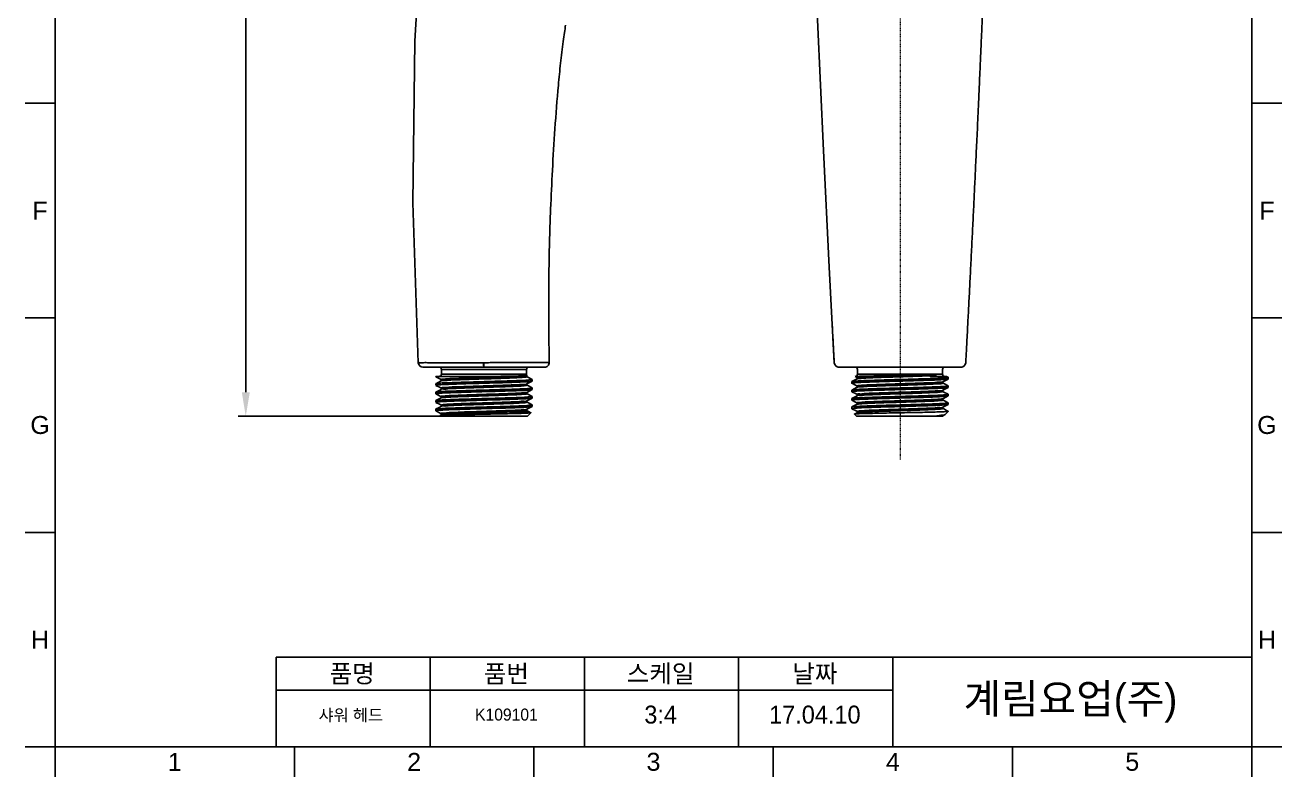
# Model space of a CAD drawing. Header units: millimetres. Extents: x 3631 to 3841, y 294 to 591.
# Drawn here: x 3630.6 to 3840.6, y 293.5 to 419.2 of the extents above; entities that cross this region are included whole.
import ezdxf

# ---------------------------------------------------------------- set-up
doc = ezdxf.new("R2010")
doc.units = ezdxf.units.MM
doc.header["$LTSCALE"] = 0.1
doc.linetypes.add('CENTER', pattern=[0.6, 0.375, -0.075, 0.075, -0.075])
doc.linetypes.add('CENTERX2', pattern=[101.6, 63.5, -12.7, 12.7, -12.7])
for name, color, linetype in [('DIM', 3, 'Continuous'), ('FORM', 7, 'Continuous'), ('HP66100-001', 7, 'Continuous'), ('HP66100-002', 7, 'Continuous'), ('TEXT', 2, 'Continuous')]:
    doc.layers.add(name, color=color, linetype=linetype)
doc.styles.get("Standard").update_dxf_attribs({"font": 'arial.ttf'})
doc.dimstyles.new('STANDARD$0', dxfattribs={"dimscale": 0, "dimtxt": 3, "dimasz": 2.5, "dimexe": 1.25, "dimexo": 0.625, "dimtad": 1, "dimdsep": 46, "dimtxsty": 'Standard', "dimcen": 0, "dimclrt": 256, "dimadec": 0, "dimazin": 0, "dimtfac": 0.6, "dimtmove": 0, "dimatfit": 3, "dimfxl": 0, "dimtolj": 1, "dimarcsym": 0})

# ---------------------------------------------------------------- blocks, each defined once
blk = doc.blocks.new('*D49')
at = {"layer": 'Defpoints', "color": 0}
for p in [(3715.96, 538.38), (3667.46, 353.81), (3714.53, 353.81)]:
    blk.add_point(p, dxfattribs=at)
at = {"layer": 'DIM', "color": 0, "lineweight": -2}
for p, q in [((3715.34, 538.38), (3666.21, 538.38)), ((3667.46, 534.38), (3667.46, 357.81)), ((3713.9, 353.81), (3666.21, 353.81))]:
    blk.add_line(p, q, dxfattribs=at)
at = {"layer": 'DIM', "color": 0}
for points in [[(3666.8, 534.38), (3668.13, 534.38), (3667.46, 538.38)], [(3666.8, 357.81), (3668.13, 357.81), (3667.46, 353.81)]]:
    blk.add_solid(points, dxfattribs=at)
at = {"layer": 'DIM', "color": 0, "insert": (3661.73, 446.1), "char_height": 10, "attachment_point": 5, "rotation": 90}
blk.add_mtext('\\A1;184.57', dxfattribs=at)

msp = doc.modelspace()

# ---------------------------------------------------------------- linework, layer by layer
at = {"layer": 'DIM', "color": 1, "linetype": 'CENTER', "lineweight": 0}
msp.add_line((3776.784, 542.678), (3776.784, 346.569), dxfattribs=at)
at = {"layer": 'FORM'}
for p, q in [((3635.593, 585.514), (3635.593, 298.514)), ((3835.593, 298.514), (3835.593, 585.514)), ((3635.593, 406.139), (3630.593, 406.139)), ((3835.593, 406.139), (3840.593, 406.139)), ((3635.593, 370.264), (3630.593, 370.264)), ((3835.593, 370.264), (3840.593, 370.264)), ((3835.593, 343.514), (3835.593, 328.514)), ((3635.593, 334.389), (3630.593, 334.389)), ((3835.593, 334.389), (3840.593, 334.389)), ((3835.593, 313.514), (3835.593, 328.514)), ((3635.593, 298.514), (3635.593, 313.514)), ((3672.514, 313.514), (3835.593, 313.514)), ((3672.514, 313.514), (3672.514, 298.514)), ((3698.284, 313.514), (3698.284, 298.514)), ((3724.053, 313.514), (3724.053, 298.514)), ((3749.823, 313.514), (3749.823, 298.514)), ((3775.593, 298.514), (3775.593, 313.514)), ((3775.593, 298.514), (3775.593, 313.514)), ((3672.514, 308.014), (3775.593, 308.014)), ((3635.593, 298.514), (3630.593, 298.514)), ((3635.593, 298.514), (3835.593, 298.514)), ((3635.593, 298.514), (3635.593, 293.514)), ((3675.593, 298.514), (3675.593, 293.514)), ((3715.593, 298.514), (3715.593, 293.514)), ((3755.593, 298.514), (3755.593, 293.514)), ((3795.593, 298.514), (3795.593, 293.514)), ((3835.593, 298.514), (3835.593, 293.514)), ((3835.593, 298.514), (3840.593, 298.514))]:
    msp.add_line(p, q, dxfattribs=at)
for p in [(3635.593, 406.139), (3635.593, 370.264), (3635.593, 334.389)]:
    msp.add_point(p, dxfattribs=at)
at = {"layer": 'HP66100-001', "color": 7, "linetype": 'Continuous'}
for p, q in [((3697.06, 362.016), (3717.401, 362.016)), ((3707.205, 362.753), (3707.258, 362.754)), ((3707.258, 362.754), (3707.919, 362.763)), ((3707.919, 362.763), (3708.02, 362.765)), ((3765.793, 362.902), (3765.801, 362.754)), ((3765.801, 362.753), (3765.801, 362.754)), ((3766.581, 362.016), (3786.981, 362.016)), ((3787.761, 362.754), (3787.77, 362.903)), ((3787.761, 362.754), (3787.762, 362.753))]:
    msp.add_line(p, q, dxfattribs=at)
for points in [[(3715.367, 537.94), (3709.014, 515.103), (3703.884, 491.767), (3700.01, 467.882), (3697.288, 442.834), (3695.715, 416.499), (3695.364, 389.478), (3696.28, 362.752)], [(3762.081, 441.133), (3762.972, 420.078), (3763.973, 398.22), (3764.941, 378.72), (3765.801, 362.753)]]:
    msp.add_lwpolyline(points, dxfattribs=at)
for centre, start, end in [((3697.06, 362.798), 183.31998, 270), ((3717.401, 362.798), 270.00003, 1.19726), ((3766.581, 362.798), 183.25345, 270), ((3786.981, 362.798), 270, 356.74655)]:
    msp.add_arc(centre, 0.781, start, end, dxfattribs=at)
for points, start_tangent, end_tangent in [([(3788.086, 368.778), (3788.165, 370.274), (3788.248, 371.887), (3788.331, 373.481), (3788.414, 375.097), (3788.5, 376.794), (3788.59, 378.572), (3788.68, 380.36), (3788.768, 382.124), (3788.856, 383.885), (3788.943, 385.664), (3789.031, 387.467), (3789.117, 389.236), (3789.198, 390.932), (3789.279, 392.627), (3789.362, 394.388), (3789.448, 396.224), (3789.538, 398.144), (3789.632, 400.158), (3789.73, 402.275), (3789.832, 404.502), (3789.938, 406.851), (3790.045, 409.234), (3790.141, 411.395), (3790.223, 413.25), (3790.294, 414.876), (3790.358, 416.342), (3790.418, 417.717), (3790.476, 419.064), (3790.534, 420.415), (3790.592, 421.771), (3790.649, 423.118), (3790.705, 424.445), (3790.763, 425.805), (3790.826, 427.275), (3790.895, 428.889), (3790.969, 430.609), (3791.048, 432.452), (3791.134, 434.445), (3791.228, 436.614), (3791.324, 438.826), (3791.422, 441.095)], (0.052497, 0.9986211), (0.0432326, 0.999065)), ([(3720.901, 419.199), (3720.712, 417.958), (3720.505, 416.478), (3720.065, 412.837), (3719.696, 409.151), (3719.122, 401.862), (3718.704, 394.938), (3718.399, 388.428), (3718.285, 385.253), (3718.196, 382.085), (3718.132, 378.895), (3718.094, 375.655), (3718.094, 368.986), (3718.182, 362.814)], (-0.1564345, -0.9876883), (0.0208946, -0.9997817)), ([(3765.476, 368.792), (3765.485, 368.614), (3765.572, 366.973), (3765.656, 365.397), (3765.734, 363.964), (3765.793, 362.902)], (0.0524928, -0.9986213), (0.0559367, -0.9984343)), ([(3787.77, 362.903), (3787.829, 363.967), (3787.907, 365.406), (3787.992, 366.987), (3788.079, 368.632), (3788.086, 368.778)], (0.055936, 0.9984344), (0.052497, 0.9986211)), ([(3707.205, 362.753), (3706.638, 362.756), (3706.015, 362.758), (3705.331, 362.76), (3704.584, 362.761), (3703.775, 362.762), (3702.905, 362.761), (3701.979, 362.761), (3701.005, 362.76), (3699.999, 362.758), (3698.99, 362.757), (3698.024, 362.755), (3697.168, 362.754), (3696.536, 362.753), (3696.28, 362.752)], (-0.9999786, 0.0065359), (-0.0111181, -0.9999382)), ([(3707.205, 362.753), (3707.206, 362.468), (3707.208, 362.23), (3707.211, 362.072), (3707.214, 362.016)], (0.0006421, -0.9999998), (0.9999752, -0.0070381)), ([(3707.258, 362.754), (3707.257, 362.469), (3707.254, 362.23), (3707.25, 362.072), (3707.246, 362.016)], (-0.0008882, -0.9999996), (-1, -0.0000255)), ([(3708.02, 362.765), (3708.603, 362.771), (3709.331, 362.777), (3710.118, 362.782), (3710.977, 362.787), (3711.913, 362.791), (3712.924, 362.795), (3713.982, 362.8), (3715.018, 362.805), (3715.954, 362.809), (3716.716, 362.812), (3717.273, 362.814), (3717.657, 362.815), (3717.912, 362.815), (3718.071, 362.814), (3718.156, 362.814), (3718.182, 362.814)], (0.9999267, 0.0121095), (0.9999767, -0.0068323)), ([(3765.801, 362.754), (3765.872, 362.471)], (0.0560264, -0.9984293), (0.4180982, -0.9084019)), ([(3765.872, 362.471), (3765.952, 362.335)], (0.4180982, -0.9084019), (0.5919714, -0.805959)), ([(3765.952, 362.335), (3766.043, 362.231)], (0.5919714, -0.805959), (0.7252831, -0.6884508)), ([(3766.043, 362.231), (3766.186, 362.124)], (0.7252831, -0.6884508), (0.8622837, -0.5064255)), ([(3766.186, 362.124), (3766.292, 362.072)], (0.8622837, -0.5064255), (0.92894, -0.3702304)), ([(3766.292, 362.072), (3766.581, 362.016)], (0.92894, -0.3702304), (1, -0.0000004)), ([(3787.271, 362.072), (3786.981, 362.016)], (-0.9289433, -0.3702221), (-1, -0.0000808)), ([(3787.388, 362.131), (3787.271, 362.072)], (-0.8535453, -0.5210187), (-0.9289433, -0.3702221)), ([(3787.519, 362.231), (3787.388, 362.131)], (-0.7253678, -0.6883615), (-0.8535453, -0.5210187)), ([(3787.619, 362.347), (3787.519, 362.231)], (-0.5773702, -0.8164825), (-0.7253678, -0.6883615)), ([(3787.691, 362.47), (3787.619, 362.347)], (-0.4183209, -0.9082993), (-0.5773702, -0.8164825)), ([(3787.761, 362.754), (3787.691, 362.47)], (-0.0560164, -0.9984298), (-0.4183209, -0.9082993))]:
    msp.add_spline(points, degree=3, dxfattribs=dict(at, start_tangent=start_tangent, end_tangent=end_tangent))
at = {"layer": 'HP66100-002', "color": 7, "linetype": 'Continuous'}
for p, q in [((3700.152, 361.626), (3700.152, 360.844)), ((3714.371, 361.626), (3700.152, 361.626)), ((3707.214, 362.016), (3706.402, 362.016)), ((3708.121, 362.016), (3707.257, 362.016)), ((3714.371, 361.626), (3714.371, 360.844)), ((3785.508, 362.016), (3768.055, 362.016)), ((3769.671, 361.626), (3769.671, 360.844)), ((3783.891, 361.626), (3783.891, 360.844)), ((3699.214, 360.454), (3706.963, 360.454)), ((3699.214, 360.395), (3699.226, 360.383)), ((3699.226, 359.252), (3699.214, 359.24)), ((3699.214, 359.24), (3699.214, 358.978)), ((3699.226, 360.383), (3700.102, 359.926)), ((3700.102, 359.709), (3699.226, 359.252)), ((3700.089, 359.94), (3700.089, 359.696)), ((3700.178, 359.731), (3700.121, 359.69)), ((3714.371, 360.844), (3700.152, 360.844)), ((3706.963, 360.454), (3707.038, 360.454)), ((3707.507, 359.601), (3707.285, 359.595)), ((3711.464, 360.436), (3711.037, 360.419)), ((3712.674, 359.764), (3712.261, 359.746)), ((3712.291, 359.485), (3712.684, 359.502)), ((3714.416, 360.632), (3714.398, 360.625)), ((3714.416, 360.632), (3714.434, 360.632)), ((3714.574, 360.338), (3714.421, 360.418)), ((3714.421, 359.218), (3715.297, 359.675)), ((3714.434, 360.404), (3714.434, 360.632)), ((3714.434, 358.987), (3714.434, 359.231)), ((3715.297, 359.961), (3714.574, 360.338)), ((3715.297, 359.675), (3715.309, 359.687)), ((3715.309, 359.949), (3715.309, 359.687)), ((3768.746, 359.607), (3768.734, 359.595)), ((3768.734, 359.595), (3768.734, 359.332)), ((3768.746, 359.32), (3768.734, 359.332)), ((3769.622, 360.064), (3768.746, 359.607)), ((3768.746, 359.32), (3769.445, 358.955)), ((3769.29, 360.454), (3769.622, 360.28)), ((3769.29, 360.454), (3769.29, 360.454)), ((3769.29, 360.454), (3769.291, 360.454)), ((3769.291, 360.454), (3769.301, 360.454)), ((3769.301, 360.454), (3769.702, 360.471)), ((3769.609, 360.294), (3769.609, 360.05)), ((3783.891, 360.844), (3769.671, 360.844)), ((3771.73, 359.796), (3771.616, 359.792)), ((3771.626, 359.53), (3771.762, 359.535)), ((3776.273, 360.632), (3782.859, 360.632)), ((3781.935, 359.843), (3781.843, 359.84)), ((3782.994, 360.454), (3784.551, 360.454)), ((3783.925, 359.569), (3783.927, 359.566)), ((3783.941, 359.572), (3784.817, 360.029)), ((3784.094, 359.275), (3783.941, 359.355)), ((3783.954, 359.341), (3783.954, 359.585)), ((3784.817, 358.898), (3784.094, 359.275)), ((3784.817, 360.315), (3784.552, 360.454)), ((3784.817, 360.315), (3784.829, 360.303)), ((3784.829, 360.041), (3784.817, 360.029)), ((3784.829, 360.303), (3784.829, 360.041)), ((3699.226, 357.835), (3699.214, 357.823)), ((3699.214, 357.823), (3699.214, 357.561)), ((3699.226, 358.966), (3699.926, 358.601)), ((3700.102, 358.292), (3699.226, 357.835)), ((3699.226, 357.549), (3699.926, 357.184)), ((3699.926, 358.601), (3700.102, 358.509)), ((3699.926, 357.184), (3700.102, 357.092)), ((3700.089, 358.523), (3700.089, 358.278)), ((3700.089, 357.105), (3700.089, 356.861)), ((3714.426, 357.793), (3714.394, 357.781)), ((3714.574, 358.921), (3714.421, 359.001)), ((3714.421, 357.8), (3715.297, 358.257)), ((3714.574, 357.503), (3714.421, 357.583)), ((3714.434, 357.57), (3714.434, 357.814)), ((3715.297, 358.544), (3714.574, 358.921)), ((3715.297, 357.126), (3714.574, 357.503)), ((3715.297, 358.257), (3715.309, 358.269)), ((3715.309, 358.532), (3715.309, 358.269)), ((3715.309, 357.114), (3715.309, 356.852)), ((3768.746, 358.189), (3768.734, 358.177)), ((3768.734, 358.177), (3768.734, 357.915)), ((3768.746, 357.903), (3768.734, 357.915)), ((3769.622, 358.646), (3768.746, 358.189)), ((3768.746, 357.903), (3769.445, 357.538)), ((3769.622, 357.229), (3768.746, 356.772)), ((3769.445, 358.955), (3769.622, 358.863)), ((3769.445, 357.538), (3769.622, 357.446)), ((3769.609, 358.877), (3769.609, 358.633)), ((3769.609, 357.46), (3769.609, 357.216)), ((3769.651, 357.24), (3769.652, 357.233)), ((3783.941, 358.155), (3784.817, 358.612)), ((3784.094, 357.858), (3783.941, 357.938)), ((3783.941, 356.737), (3784.817, 357.194)), ((3783.954, 357.924), (3783.954, 358.168)), ((3784.817, 357.481), (3784.094, 357.858)), ((3784.817, 358.898), (3784.829, 358.886)), ((3784.817, 358.612), (3784.829, 358.624)), ((3784.817, 357.481), (3784.829, 357.469)), ((3784.817, 357.194), (3784.829, 357.206)), ((3784.829, 358.886), (3784.829, 358.624)), ((3784.829, 357.469), (3784.829, 357.206)), ((3699.226, 356.418), (3699.214, 356.406)), ((3699.214, 356.406), (3699.214, 356.143)), ((3699.214, 354.988), (3699.226, 355.001)), ((3699.214, 354.988), (3699.214, 354.726)), ((3700.102, 356.875), (3699.226, 356.418)), ((3699.226, 356.131), (3699.926, 355.766)), ((3700.102, 355.458), (3699.226, 355.001)), ((3699.266, 355), (3699.267, 355.014)), ((3699.926, 355.766), (3700.102, 355.674)), ((3700.089, 355.688), (3700.089, 355.444)), ((3700.158, 355.475), (3700.133, 355.44)), ((3714.386, 356.394), (3714.376, 356.368)), ((3714.421, 356.383), (3715.297, 356.84)), ((3714.574, 356.086), (3714.421, 356.166)), ((3714.421, 354.966), (3715.297, 355.423)), ((3714.434, 356.153), (3714.434, 356.397)), ((3714.434, 354.735), (3714.434, 354.979)), ((3715.297, 355.709), (3714.574, 356.086)), ((3715.297, 356.84), (3715.309, 356.852)), ((3715.309, 355.435), (3715.297, 355.423)), ((3715.309, 355.695), (3715.309, 355.697)), ((3715.309, 355.697), (3715.309, 355.435)), ((3768.746, 356.772), (3768.734, 356.76)), ((3768.734, 356.76), (3768.734, 356.498)), ((3768.746, 356.486), (3768.734, 356.498)), ((3768.734, 355.343), (3768.746, 355.355)), ((3768.734, 355.343), (3768.734, 355.081)), ((3768.734, 355.081), (3768.746, 355.068)), ((3768.746, 356.486), (3769.445, 356.121)), ((3769.622, 355.812), (3768.746, 355.355)), ((3768.746, 355.068), (3769.445, 354.703)), ((3769.445, 356.121), (3769.622, 356.029)), ((3769.609, 356.042), (3769.609, 355.798)), ((3783.909, 355.336), (3783.889, 355.303)), ((3784.094, 356.441), (3783.941, 356.52)), ((3783.941, 355.32), (3784.817, 355.777)), ((3784.094, 355.023), (3783.941, 355.103)), ((3783.954, 356.507), (3783.954, 356.751)), ((3783.954, 355.09), (3783.954, 355.334)), ((3784.817, 356.063), (3784.094, 356.441)), ((3784.563, 354.779), (3784.094, 355.023)), ((3784.817, 356.063), (3784.829, 356.051)), ((3784.817, 355.777), (3784.829, 355.789)), ((3784.829, 356.051), (3784.829, 355.789)), ((3699.214, 354.726), (3699.226, 354.714)), ((3699.226, 354.714), (3699.926, 354.349)), ((3699.887, 353.921), (3699.891, 353.93)), ((3699.996, 353.813), (3699.887, 353.921)), ((3700.102, 354.04), (3699.925, 353.948)), ((3699.926, 354.349), (3700.102, 354.257)), ((3714.527, 353.813), (3699.995, 353.813)), ((3700.047, 353.955), (3700.093, 353.955)), ((3700.089, 354.271), (3700.089, 354.027)), ((3700.093, 353.955), (3700.109, 353.955)), ((3700.135, 354.051), (3700.102, 354.04)), ((3714.574, 354.669), (3714.421, 354.749)), ((3714.527, 353.813), (3715.102, 354.387)), ((3715.098, 354.396), (3714.574, 354.669)), ((3715.102, 354.387), (3715.098, 354.396)), ((3769.515, 353.813), (3769.174, 354.154)), ((3769.622, 354.395), (3769.178, 354.163)), ((3769.445, 354.703), (3769.622, 354.611)), ((3783.953, 353.813), (3769.516, 353.813)), ((3769.609, 354.625), (3769.609, 354.381)), ((3783.202, 353.886), (3783.372, 353.913)), ((3783.941, 353.903), (3784.325, 354.103)), ((3783.954, 353.813), (3783.954, 353.916)), ((3784.325, 354.103), (3784.365, 354.131)), ((3784.365, 354.13), (3784.829, 354.594)), ((3784.817, 354.646), (3784.563, 354.779)), ((3784.704, 354.594), (3784.829, 354.594)), ((3784.809, 354.64), (3784.815, 354.646)), ((3784.829, 354.634), (3784.817, 354.646)), ((3784.829, 354.634), (3784.829, 354.594))]:
    msp.add_line(p, q, dxfattribs=at)
for centre, start, end in [((3699.761, 361.626), 0, 90), ((3714.762, 361.626), 90, 180), ((3769.281, 361.626), 0, 89.99985), ((3784.282, 361.626), 90.00015, 180), ((3699.761, 360.844), 270, 0), ((3714.762, 360.844), 180, 212.85988), ((3769.281, 360.844), 272.99494, 0), ((3784.282, 360.844), 180, 270)]:
    msp.add_arc(centre, 0.391, start, end, dxfattribs=at)
for points, start_tangent, end_tangent in [([(3699.483, 360.454), (3699.218, 360.403), (3699.22, 360.4)], (-0.9940674, -0.1087655), (0.6429412, -0.7659155)), ([(3702.358, 359.447), (3702.283, 359.444), (3701.015, 359.394), (3700.032, 359.343), (3699.418, 359.291), (3699.216, 359.255)], (-0.99918, -0.0404894), (-0.2708777, -0.9626138)), ([(3699.418, 359.029), (3700.033, 359.081), (3701.017, 359.132), (3702.286, 359.182), (3703.815, 359.233), (3705.539, 359.284), (3707.327, 359.334), (3709.1, 359.384), (3710.779, 359.434), (3712.291, 359.485)], (0.9979596, -0.0638486), (0.9991144, 0.0420754)), ([(3706.895, 360.283), (3706.156, 360.259), (3704.527, 360.206), (3703.05, 360.153), (3701.807, 360.099), (3700.868, 360.046), (3700.285, 359.993), (3700.089, 359.94)], (-0.9995047, -0.0314708), (-0.1507638, -0.9885698)), ([(3714.33, 359.193), (3713.849, 359.139), (3713.002, 359.086), (3711.835, 359.033), (3710.414, 358.979), (3708.818, 358.926), (3707.135, 358.873), (3705.459, 358.82), (3703.883, 358.766), (3702.495, 358.713), (3701.373, 358.66), (3700.578, 358.606), (3700.154, 358.553), (3700.129, 358.508)], (-0.9126612, -0.4087169), (-0.3460311, -0.938223)), ([(3714.415, 360.42), (3714.338, 360.367), (3713.87, 360.314), (3713.04, 360.261), (3711.892, 360.208), (3710.489, 360.155), (3708.909, 360.102), (3707.239, 360.049), (3705.569, 359.996), (3703.993, 359.943), (3702.596, 359.89), (3701.456, 359.837), (3700.635, 359.784), (3700.178, 359.731)], (-0.6302367, -0.776403), (-0.8620484, -0.5068259)), ([(3707.285, 359.595), (3705.502, 359.545), (3703.796, 359.494), (3702.358, 359.447)], (-0.9996145, -0.0277644), (-0.99918, -0.0404894)), ([(3711.037, 360.419), (3709.504, 360.366), (3707.846, 360.313), (3706.895, 360.283)], (-0.9992706, -0.0381873), (-0.9995047, -0.0314708)), ([(3707.038, 360.454), (3707.19, 360.454), (3707.345, 360.455), (3707.5, 360.455), (3707.66, 360.456), (3707.825, 360.457), (3708, 360.458), (3708.185, 360.459), (3708.385, 360.461), (3708.601, 360.463), (3708.836, 360.465), (3709.091, 360.468), (3709.368, 360.471), (3709.667, 360.474), (3709.99, 360.479), (3710.336, 360.484), (3710.704, 360.49), (3711.092, 360.497), (3711.503, 360.504), (3711.931, 360.514), (3712.369, 360.524), (3712.81, 360.536), (3713.242, 360.55), (3713.645, 360.566), (3713.996, 360.585), (3714.268, 360.607), (3714.416, 360.632)], (0.9999993, 0.0011881), (0.921032, 0.3894869)), ([(3712.261, 359.746), (3710.754, 359.696), (3709.062, 359.645), (3707.507, 359.601)], (-0.9991205, -0.0419301), (-0.9996138, -0.0277895)), ([(3714.398, 360.625), (3714.098, 360.579), (3713.4, 360.526), (3712.36, 360.472), (3711.464, 360.436)], (-0.9314765, -0.3638014), (-0.9991906, -0.040227)), ([(3715.108, 359.898), (3714.501, 359.847), (3713.526, 359.796), (3712.674, 359.764)], (-0.9980606, 0.0622493), (-0.9989851, -0.0450424)), ([(3712.684, 359.502), (3713.551, 359.535), (3714.515, 359.586), (3715.111, 359.637), (3715.307, 359.672)], (0.9989753, 0.045259), (0.2821354, 0.9593746)), ([(3714.407, 359.235), (3714.33, 359.193)], (-0.786677, -0.6173648), (-0.9126612, -0.4087169)), ([(3715.253, 359.897), (3715.108, 359.898)], (-0.9847433, -0.1740132), (-0.9980606, 0.0622493)), ([(3715.309, 359.949), (3715.253, 359.897)], (0, -1), (-0.9847433, -0.1740132)), ([(3768.735, 359.333), (3768.734, 359.334), (3768.947, 359.384)], (-0.4410763, 0.8974696), (0.991288, 0.1317125)), ([(3771.616, 359.792), (3770.476, 359.746), (3769.531, 359.696), (3768.938, 359.645), (3768.746, 359.606)], (-0.9994147, -0.0342094), (-0.9037841, -0.4279887)), ([(3768.947, 359.384), (3769.543, 359.434), (3770.499, 359.485), (3771.626, 359.53)], (0.991288, 0.1317125), (0.999404, 0.0345196)), ([(3776.273, 360.632), (3774.612, 360.579), (3773.071, 360.526), (3771.737, 360.472), (3770.683, 360.419), (3769.968, 360.366), (3769.633, 360.313), (3769.634, 360.311)], (-0.9995033, -0.0315131), (0.5721765, -0.8201305)), ([(3783.925, 359.569), (3783.927, 359.566), (3783.584, 359.513), (3782.862, 359.459), (3781.802, 359.406), (3780.463, 359.353), (3778.919, 359.299), (3777.256, 359.246), (3775.567, 359.193), (3773.945, 359.139), (3772.481, 359.086), (3771.256, 359.033), (3770.339, 358.979), (3769.78, 358.926), (3769.611, 358.875)], (0.5486837, -0.83603), (-0.6065265, -0.7950633)), ([(3782.859, 360.632), (3781.805, 360.579), (3780.475, 360.526), (3778.942, 360.473), (3777.29, 360.42), (3775.61, 360.367), (3773.995, 360.314), (3772.533, 360.261), (3771.304, 360.208), (3770.376, 360.155), (3769.801, 360.102), (3769.623, 360.062)], (-0.9982509, -0.05912), (-0.9035091, -0.428569)), ([(3769.702, 360.471), (3769.81, 360.474), (3769.943, 360.479), (3770.105, 360.484), (3770.302, 360.49), (3770.541, 360.497), (3770.83, 360.504), (3771.179, 360.514), (3771.598, 360.524), (3772.099, 360.536), (3772.695, 360.55), (3773.395, 360.566), (3774.212, 360.585), (3775.167, 360.607), (3776.273, 360.632)], (0.9993806, 0.0351911), (0.9997224, 0.0235629)), ([(3783.928, 359.359), (3783.871, 359.307), (3783.424, 359.254), (3782.612, 359.201), (3781.479, 359.148), (3780.088, 359.095), (3778.516, 359.042), (3776.848, 358.989), (3775.176, 358.936), (3773.592, 358.883), (3772.184, 358.83), (3771.029, 358.777), (3770.189, 358.724), (3769.712, 358.671)], (-0.5530817, -0.833127), (-0.9146502, -0.4042463)), ([(3776.781, 359.949), (3774.995, 359.898), (3773.267, 359.847), (3771.73, 359.796)], (-0.9996074, -0.0280188), (-0.99942, -0.0340545)), ([(3771.762, 359.535), (3773.297, 359.586), (3775.009, 359.637), (3776.781, 359.687)], (0.9994136, 0.0342426), (0.9996074, 0.0280188)), ([(3784.628, 360.253), (3784.037, 360.202), (3783.095, 360.152), (3781.844, 360.102), (3780.307, 360.051), (3778.574, 360), (3776.781, 359.949)], (-0.9892607, -0.1461615), (-0.9996074, -0.0280188)), ([(3781.843, 359.84), (3780.307, 359.789), (3778.59, 359.738), (3776.781, 359.687)], (-0.9994617, -0.0328083), (-0.9996074, -0.0280188)), ([(3782.859, 360.632), (3782.792, 360.626), (3782.727, 360.62), (3782.664, 360.614), (3782.603, 360.609), (3782.545, 360.603), (3782.488, 360.598), (3782.434, 360.593), (3782.383, 360.588), (3782.334, 360.583), (3782.289, 360.578), (3782.246, 360.574), (3782.205, 360.57), (3782.168, 360.566), (3782.133, 360.562), (3782.1, 360.558), (3782.07, 360.555), (3782.042, 360.552), (3782.017, 360.548), (3781.993, 360.545), (3781.971, 360.543), (3781.95, 360.54), (3781.931, 360.537), (3781.913, 360.534), (3781.896, 360.531), (3781.88, 360.529), (3781.865, 360.526), (3781.85, 360.523), (3781.835, 360.519), (3781.822, 360.516), (3781.811, 360.512), (3781.798, 360.501), (3781.808, 360.494), (3781.827, 360.489), (3781.846, 360.486), (3781.867, 360.483), (3781.889, 360.48), (3781.909, 360.478), (3781.927, 360.477), (3781.944, 360.476), (3781.959, 360.474), (3781.974, 360.473), (3781.989, 360.473), (3782.004, 360.472), (3782.019, 360.471), (3782.035, 360.47), (3782.053, 360.469), (3782.072, 360.468), (3782.093, 360.467), (3782.116, 360.466), (3782.142, 360.465), (3782.171, 360.464), (3782.203, 360.463), (3782.239, 360.462), (3782.278, 360.461), (3782.322, 360.46), (3782.369, 360.459), (3782.421, 360.458), (3782.478, 360.457), (3782.539, 360.456), (3782.605, 360.456), (3782.676, 360.455), (3782.751, 360.454), (3782.829, 360.454), (3782.911, 360.454), (3782.994, 360.454)], (-0.9956289, -0.0933974), (1, 0)), ([(3784.814, 360.034), (3784.651, 359.994), (3784.072, 359.942), (3783.12, 359.891), (3781.935, 359.843)], (-0.9003405, -0.4351862), (-0.9994656, -0.0326876)), ([(3783.927, 359.566), (3783.928, 359.565)], (0.5075391, -0.8616287), (0.4857343, -0.8741065)), ([(3784.829, 360.303), (3784.628, 360.253)], (0.0598035, -0.9982102), (-0.9892607, -0.1461615)), ([(3699.214, 358.978), (3699.269, 359.03)], (0, 1), (0.9830935, 0.1831044)), ([(3699.214, 357.561), (3699.269, 357.613)], (0, 1), (0.9833019, 0.1819818)), ([(3715.111, 358.482), (3714.515, 358.431), (3713.551, 358.38), (3712.291, 358.33), (3710.779, 358.279), (3709.1, 358.229), (3707.327, 358.179), (3705.539, 358.129), (3703.815, 358.077), (3702.286, 358.027), (3701.017, 357.977), (3700.033, 357.926), (3699.418, 357.874), (3699.216, 357.838)], (-0.9981673, 0.0605155), (-0.2704009, -0.9627478)), ([(3715.112, 357.064), (3714.527, 357.014), (3713.575, 356.963), (3712.321, 356.913), (3710.806, 356.863), (3709.129, 356.813), (3707.363, 356.763), (3705.572, 356.712), (3703.835, 356.661), (3702.285, 356.61), (3701.014, 356.559), (3700.032, 356.508), (3699.418, 356.457), (3699.216, 356.421)], (-0.9982228, 0.0595927), (-0.2710976, -0.9625519)), ([(3699.269, 359.03), (3699.418, 359.029)], (0.9830935, 0.1831044), (0.9979596, -0.0638486)), ([(3699.269, 357.613), (3699.418, 357.612)], (0.9833019, 0.1819818), (0.9979724, -0.063648)), ([(3699.418, 357.612), (3700.032, 357.663), (3701.014, 357.715), (3702.285, 357.765), (3703.835, 357.816), (3705.572, 357.867), (3707.363, 357.918), (3709.129, 357.968), (3710.806, 358.018), (3712.321, 358.068), (3713.575, 358.119), (3714.527, 358.169), (3715.112, 358.219), (3715.307, 358.254)], (0.9979724, -0.063648), (0.2844614, 0.9586875)), ([(3714.394, 357.781), (3714.175, 357.753), (3713.536, 357.7), (3712.547, 357.646), (3711.265, 357.593), (3709.76, 357.54), (3708.116, 357.486), (3706.424, 357.433), (3704.779, 357.38), (3703.273, 357.327), (3701.987, 357.273), (3700.996, 357.22), (3700.353, 357.167), (3700.094, 357.113), (3700.095, 357.111)], (-0.9698775, -0.2435933), (0.7041701, -0.7100314)), ([(3714.433, 358.988), (3714.252, 358.936), (3713.686, 358.883), (3712.767, 358.83), (3711.545, 358.777), (3710.088, 358.724), (3708.475, 358.671), (3706.796, 358.618), (3705.142, 358.565), (3703.605, 358.512), (3702.269, 358.459), (3701.207, 358.406), (3700.478, 358.353), (3700.122, 358.3)], (-0.4547619, -0.8906131), (0.3603433, -0.9328198)), ([(3714.423, 357.559), (3714.424, 357.558), (3714.139, 357.505), (3713.477, 357.452), (3712.473, 357.399), (3711.182, 357.346), (3709.676, 357.293), (3708.037, 357.24), (3706.355, 357.187), (3704.723, 357.134), (3703.231, 357.081), (3701.961, 357.028), (3700.981, 356.975), (3700.347, 356.922), (3700.128, 356.897)], (0.687289, -0.726384), (-0.9717852, -0.2358677)), ([(3715.252, 358.48), (3715.111, 358.482)], (-0.9862269, -0.1653978), (-0.9981673, 0.0605155)), ([(3715.252, 357.063), (3715.112, 357.064)], (-0.9867221, -0.1624175), (-0.9982228, 0.0595927)), ([(3715.309, 358.532), (3715.252, 358.48)], (0, -1), (-0.9862269, -0.1653978)), ([(3715.309, 357.114), (3715.252, 357.063)], (0, -1), (-0.9867221, -0.1624175)), ([(3768.735, 357.916), (3768.735, 357.918), (3768.953, 357.968)], (-0.5497504, 0.835329), (0.9923361, 0.123568)), ([(3776.781, 357.114), (3775.014, 357.064), (3773.321, 357.014), (3771.791, 356.963), (3770.523, 356.913), (3769.557, 356.863), (3768.953, 356.813), (3768.744, 356.774)], (-0.9996074, -0.0280188), (-0.8958272, -0.4444026)), ([(3776.781, 358.532), (3775.009, 358.482), (3773.297, 358.431), (3771.762, 358.38), (3770.499, 358.33), (3769.543, 358.279), (3768.947, 358.229), (3768.745, 358.19)], (-0.9996074, -0.0280188), (-0.9007236, -0.4343927)), ([(3768.953, 357.968), (3769.557, 358.018), (3770.523, 358.068), (3771.791, 358.119), (3773.321, 358.169), (3775.014, 358.219), (3776.781, 358.269)], (0.9923361, 0.123568), (0.9996074, 0.0280188)), ([(3769.712, 358.671), (3769.636, 358.629)], (-0.9146502, -0.4042463), (-0.7901469, -0.6129175)), ([(3783.95, 357.927), (3783.791, 357.876), (3783.245, 357.823), (3782.343, 357.77), (3781.136, 357.717), (3779.689, 357.664), (3778.083, 357.611), (3776.405, 357.558), (3774.747, 357.505), (3773.202, 357.452), (3771.853, 357.399), (3770.775, 357.346), (3770.027, 357.293), (3769.651, 357.24)], (-0.6408463, -0.7676692), (0.0785208, -0.9969125)), ([(3783.831, 358.126), (3783.325, 358.073), (3782.455, 358.02), (3781.269, 357.966), (3779.834, 357.913), (3778.23, 357.86), (3776.544, 357.806), (3774.872, 357.753), (3773.306, 357.7), (3771.933, 357.646), (3770.83, 357.593), (3770.058, 357.54), (3769.66, 357.486), (3769.657, 357.458)], (-0.9482296, -0.3175856), (-0.0285612, -0.999592)), ([(3784.638, 358.837), (3784.049, 358.786), (3783.106, 358.736), (3781.857, 358.686), (3780.319, 358.634), (3778.582, 358.582), (3776.781, 358.532)], (-0.9871786, -0.1596198), (-0.9996074, -0.0280188)), ([(3776.781, 358.269), (3778.581, 358.32), (3780.318, 358.372), (3781.856, 358.423), (3783.106, 358.473), (3784.058, 358.524), (3784.646, 358.576), (3784.815, 358.615)], (0.9996074, 0.0280188), (0.9030356, 0.4295657)), ([(3784.646, 357.42), (3784.058, 357.369), (3783.106, 357.318), (3781.856, 357.268), (3780.318, 357.217), (3778.581, 357.165), (3776.781, 357.114)], (-0.9853328, -0.1706436), (-0.9996074, -0.0280188)), ([(3776.781, 356.852), (3778.594, 356.903), (3780.342, 356.955), (3781.886, 357.007), (3783.137, 357.058), (3784.087, 357.109), (3784.663, 357.161), (3784.813, 357.201)], (0.9996074, 0.0280188), (0.895222, 0.4456203)), ([(3783.931, 358.169), (3783.831, 358.126)], (-0.8427343, -0.5383298), (-0.9482296, -0.3175856)), ([(3784.828, 358.886), (3784.638, 358.837)], (-0.3441127, -0.9389284), (-0.9871786, -0.1596198)), ([(3784.828, 357.469), (3784.646, 357.42)], (-0.5056961, -0.8627117), (-0.9853328, -0.1706436)), ([(3699.214, 356.143), (3699.269, 356.196)], (0, 1), (0.9833381, 0.1817859)), ([(3715.307, 355.42), (3715.092, 355.382), (3714.452, 355.33), (3713.423, 355.277), (3712.062, 355.225), (3710.442, 355.172), (3708.65, 355.12), (3706.783, 355.067), (3704.941, 355.015), (3703.225, 354.962), (3701.727, 354.909), (3700.528, 354.857), (3699.693, 354.804), (3699.266, 354.752), (3699.266, 354.73)], (-0.2493672, -0.968409), (0.0727056, -0.9973534)), ([(3699.267, 355.014), (3699.696, 355.067), (3700.533, 355.119), (3701.734, 355.172), (3703.232, 355.224), (3704.948, 355.277), (3706.789, 355.329), (3708.655, 355.382), (3710.446, 355.434), (3712.065, 355.487), (3713.425, 355.54), (3714.452, 355.592), (3715.092, 355.645)], (0.1277875, 0.9918016), (0.9975824, -0.0694935)), ([(3699.269, 356.196), (3699.418, 356.194)], (0.9833381, 0.1817859), (0.9979746, -0.0636129)), ([(3699.418, 356.194), (3700.032, 356.246), (3701.013, 356.297), (3702.285, 356.347), (3703.837, 356.399), (3705.575, 356.45), (3707.366, 356.501), (3709.131, 356.551), (3710.809, 356.601), (3712.324, 356.651), (3713.577, 356.701), (3714.528, 356.752), (3715.112, 356.802), (3715.307, 356.837)], (0.9979746, -0.0636129), (0.2845626, 0.9586574)), ([(3714.267, 354.931), (3713.714, 354.877), (3712.802, 354.824), (3711.584, 354.771), (3710.126, 354.718), (3708.509, 354.664), (3706.823, 354.611), (3705.161, 354.558), (3703.616, 354.505), (3702.273, 354.451), (3701.206, 354.398), (3700.475, 354.345), (3700.121, 354.292), (3700.122, 354.288)], (-0.9787715, -0.2049546), (0.4567152, -0.889613)), ([(3700.128, 356.897), (3700.091, 356.879)], (-0.9717852, -0.2358677), (-0.3099633, -0.9507485)), ([(3714.376, 356.368), (3713.966, 356.315), (3713.184, 356.261), (3712.074, 356.208), (3710.697, 356.155), (3709.13, 356.102), (3707.459, 356.048), (3705.777, 355.995), (3704.178, 355.942), (3702.749, 355.889), (3701.571, 355.836), (3700.708, 355.782), (3700.208, 355.729), (3700.101, 355.677)], (-0.442557, -0.8967404), (-0.6866229, -0.7270138)), ([(3714.405, 356.17), (3714.353, 356.119), (3713.901, 356.065), (3713.076, 356.011), (3711.923, 355.958), (3710.508, 355.904), (3708.911, 355.851), (3707.22, 355.797), (3705.532, 355.743), (3703.942, 355.69), (3702.538, 355.636), (3701.399, 355.582), (3700.591, 355.529), (3700.158, 355.475)], (-0.5281591, -0.8491454), (-0.6556641, -0.7550527)), ([(3714.417, 354.972), (3714.267, 354.931)], (-0.8952343, -0.4455958), (-0.9787715, -0.2049546)), ([(3715.092, 355.645), (3715.258, 355.643)], (0.9975824, -0.0694935), (0.9750215, 0.2221103)), ([(3715.258, 355.643), (3715.309, 355.695)], (0.9750215, 0.2221103), (0.0325501, 0.9994701)), ([(3768.735, 356.499), (3768.735, 356.501), (3768.954, 356.551)], (-0.5559912, 0.8311882), (0.992414, 0.1229408)), ([(3768.855, 355.12), (3768.748, 355.067)], (-0.9397126, -0.3419653), (-0.6914361, -0.7224376)), ([(3768.758, 355.337), (3768.855, 355.382), (3769.391, 355.434), (3770.325, 355.487), (3771.607, 355.54), (3773.169, 355.592), (3774.925, 355.645), (3776.781, 355.697)], (0.8233896, 0.5674765), (0.9996074, 0.0280188)), ([(3776.781, 355.435), (3774.924, 355.382), (3773.167, 355.33), (3771.605, 355.277), (3770.323, 355.225), (3769.389, 355.172), (3768.855, 355.12)], (-0.9996074, -0.0280188), (-0.9397126, -0.3419653)), ([(3768.954, 356.551), (3769.558, 356.601), (3770.526, 356.651), (3771.794, 356.701), (3773.323, 356.752), (3775.014, 356.802), (3776.781, 356.852)], (0.992414, 0.1229408), (0.9996074, 0.0280188)), ([(3783.917, 356.714), (3783.67, 356.687), (3783.012, 356.634), (3782.009, 356.581), (3780.716, 356.528), (3779.205, 356.474), (3777.56, 356.421), (3775.871, 356.368), (3774.233, 356.315), (3772.736, 356.261), (3771.463, 356.208), (3770.485, 356.155), (3769.857, 356.102), (3769.612, 356.048), (3769.613, 356.046)], (-0.966423, -0.2569565), (0.6726972, -0.7399179)), ([(3783.945, 355.098), (3783.821, 355.046), (3783.3, 354.993), (3782.411, 354.939), (3781.207, 354.885), (3779.753, 354.832), (3778.132, 354.778), (3776.435, 354.724), (3774.757, 354.671), (3773.194, 354.617), (3771.832, 354.563), (3770.749, 354.51), (3770.005, 354.456), (3769.642, 354.403)], (-0.6979636, -0.7161332), (0.3847004, -0.9230415)), ([(3769.801, 355.851), (3769.623, 355.809)], (-0.9858035, -0.1679033), (-0.903328, -0.4289505)), ([(3783.889, 355.303), (3783.466, 355.25), (3782.673, 355.197), (3781.554, 355.144), (3780.169, 355.09), (3778.597, 355.037), (3776.925, 354.984), (3775.244, 354.931), (3773.649, 354.877), (3772.227, 354.824), (3771.058, 354.771), (3770.206, 354.718), (3769.718, 354.664), (3769.623, 354.612)], (-0.6062742, -0.7952557), (-0.6690517, -0.7432159)), ([(3783.941, 356.495), (3783.942, 356.494), (3783.645, 356.44), (3782.962, 356.387), (3781.931, 356.333), (3780.611, 356.28), (3779.075, 356.226), (3777.41, 356.172), (3775.709, 356.119), (3774.069, 356.065), (3772.582, 356.011), (3771.33, 355.958), (3770.386, 355.904), (3769.801, 355.851)], (0.6831024, -0.7303226), (-0.9858035, -0.1679033)), ([(3784.663, 356.005), (3784.087, 355.954), (3783.137, 355.902), (3781.886, 355.852), (3780.342, 355.8), (3778.594, 355.748), (3776.781, 355.697)], (-0.9797994, -0.1999829), (-0.9996074, -0.0280188)), ([(3776.781, 355.435), (3778.578, 355.486), (3780.31, 355.537), (3781.845, 355.588), (3783.1, 355.639), (3784.063, 355.69), (3784.65, 355.742), (3784.815, 355.782)], (0.9996074, 0.0280188), (0.9015365, 0.432703)), ([(3783.945, 356.741), (3783.946, 356.741), (3783.917, 356.714)], (0.6714883, -0.7410151), (-0.966423, -0.2569565)), ([(3784.825, 356.054), (3784.663, 356.005)], (-0.6605213, -0.7508073), (-0.9797994, -0.1999829)), ([(3699.887, 353.921), (3700.047, 353.955), (3700.586, 353.989), (3701.48, 354.023), (3702.683, 354.057), (3704.134, 354.091), (3705.759, 354.125), (3707.475, 354.159), (3709.193, 354.192), (3710.825, 354.226), (3712.286, 354.26), (3713.499, 354.293), (3714.402, 354.327), (3714.946, 354.36), (3715.101, 354.394), (3714.858, 354.427), (3714.226, 354.461), (3713.236, 354.494), (3711.936, 354.528), (3710.389, 354.561), (3708.674, 354.594)], (-0.7070941, 0.7071194), (-0.9998236, 0.018783)), ([(3700.109, 353.955), (3700.586, 353.989), (3701.48, 354.023), (3702.683, 354.057), (3704.134, 354.091), (3705.759, 354.125), (3707.475, 354.159), (3709.193, 354.192), (3710.825, 354.226), (3712.286, 354.26), (3713.499, 354.293), (3714.402, 354.327), (3714.946, 354.36), (3715.099, 354.392)], (0.9999999, 0.0004672), (0.8448957, 0.534931)), ([(3714.424, 354.726), (3714.425, 354.724), (3714.142, 354.671), (3713.472, 354.617), (3712.452, 354.563), (3711.141, 354.51), (3709.611, 354.456), (3707.949, 354.403), (3706.248, 354.349), (3704.604, 354.295), (3703.11, 354.242), (3701.849, 354.188), (3700.893, 354.134), (3700.295, 354.081), (3700.135, 354.051)], (0.6957628, -0.7182716), (-0.9655806, -0.260104)), ([(3769.175, 354.156), (3769.173, 354.159), (3769.177, 354.164)], (-0.8222732, 0.569093), (0.8959401, 0.4441749)), ([(3769.177, 354.164), (3769.384, 354.192), (3769.979, 354.226), (3770.93, 354.26), (3772.188, 354.293), (3773.692, 354.327), (3775.366, 354.36), (3777.124, 354.394), (3778.879, 354.427), (3780.54, 354.461), (3782.022, 354.494), (3783.25, 354.528), (3784.16, 354.561), (3784.704, 354.594)], (0.8959401, 0.4441749), (0.9954987, 0.0947749)), ([(3782.452, 353.813), (3783.202, 353.886)], (0.9954395, 0.0953948), (0.9907623, 0.1356102)), ([(3783.938, 353.907), (3783.775, 353.866), (3783.21, 353.813)], (-0.8999671, -0.4359579), (-0.9974955, -0.0707301)), ([(3783.372, 353.913), (3783.924, 354.008)], (0.9834092, 0.1814008), (0.9970126, 0.0772397)), ([(3783.924, 354.008), (3784.016, 354.013), (3784.335, 354.099)], (0.9970126, 0.0772397), (0.4231006, 0.9060827)), ([(3784.704, 354.594), (3784.809, 354.64)], (0.9874819, 0.1577325), (0.7703766, 0.6375891))]:
    msp.add_spline(points, degree=3, dxfattribs=dict(at, start_tangent=start_tangent, end_tangent=end_tangent))

# ---------------------------------------------------------------- texts
at = {"layer": 'FORM', "char_height": 3, "attachment_point": 5}
for s, width, insert in [('F', 5, (3633.093, 388.201)), ('F', 5, (3838.093, 388.201)), ('G', 5, (3633.093, 352.326)), ('G', 5, (3838.093, 352.326)), ('H', 5, (3633.093, 316.451)), ('H', 5, (3838.093, 316.451)), ('1', 40, (3655.593, 296.014)), ('2', 40, (3695.593, 296.014)), ('3', 40, (3735.593, 296.014)), ('4', 40, (3775.593, 296.014)), ('5', 40, (3815.593, 296.014))]:
    msp.add_mtext_dynamic_manual_height_columns(s, width=width, gutter_width=12.5, heights=[0], dxfattribs=dict(at, insert=insert))
at = {"layer": 'TEXT', "linetype": 'CENTERX2', "attachment_point": 5}
for s, insert, char_height in [('{\\fHYGothic-Medium|b0|i0|c129|p18;품명}', (3685.245, 310.618), 3), ('{\\fHYGothic-Medium|b0|i0|c129|p18;품번}', (3711.015, 310.618), 3), ('{\\fHYGothic-Medium|b0|i0|c129|p18;스케일}', (3736.785, 310.618), 3), ('{\\fHYGothic-Medium|b0|i0|c129|p18;날짜}', (3762.554, 310.618), 3), ('{\\fHYGothic-Medium|b0|i0|c129|p18;계림요업(주)}', (3805.267, 305.843), 5), ('{\\fHYGothic-Medium|b0|i0|c129|p18;샤워 헤드}', (3685.012, 303.732), 2), ('{\\fHYGothic-Medium|b0|i0|c129|p18;K109101}', (3711.015, 303.916), 2), ('{\\fHYGothic-Medium|b0|i0|c129|p18;3:4}', (3736.785, 303.907), 3), ('{\\fHYGothic-Medium|b0|i0|c129|p18;17.04.10}', (3762.554, 303.907), 3)]:
    msp.add_mtext_dynamic_manual_height_columns(s, width=60, gutter_width=12.5, heights=[0], dxfattribs=dict(at, insert=insert, char_height=char_height))

# ---------------------------------------------------------------- dimensions: what is measured, and where the dimension line sits
at = {"layer": 'DIM'}
dim = msp.add_linear_dim(base=(3667.463, 353.813), p1=(3715.963, 538.382), p2=(3714.527, 353.813), angle=90, dimstyle='STANDARD$0', override={"dimscale": 1, "dimtxt": 10, "dimasz": 4, "dimclrt": 0}, dxfattribs=at)
dim.commit()
dim.dimension.update_dxf_attribs({"geometry": '*D49', "text_midpoint": (3661.733, 446.098)})

doc.saveas('drawing.dxf')
